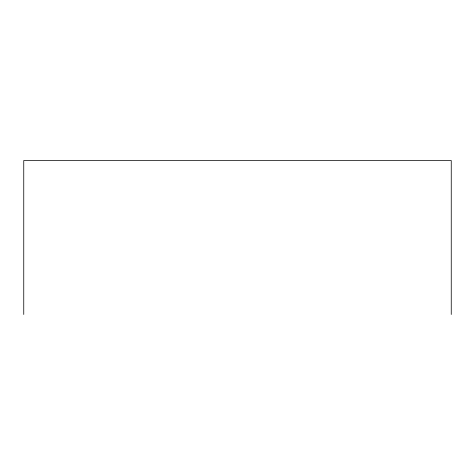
<?xml version="1.0" encoding="UTF-8"?>
<svg xmlns="http://www.w3.org/2000/svg" width="475" height="475" viewBox="0 0 475 475"><rect width="100%" height="100%" fill="white"/><g stroke="black" fill="none" stroke-linecap="round" stroke-linejoin="round"><path stroke-width="0.71" d="M451.25 314.474L451.25 160.526L23.75 160.526L23.75 314.474"/></g></svg>
